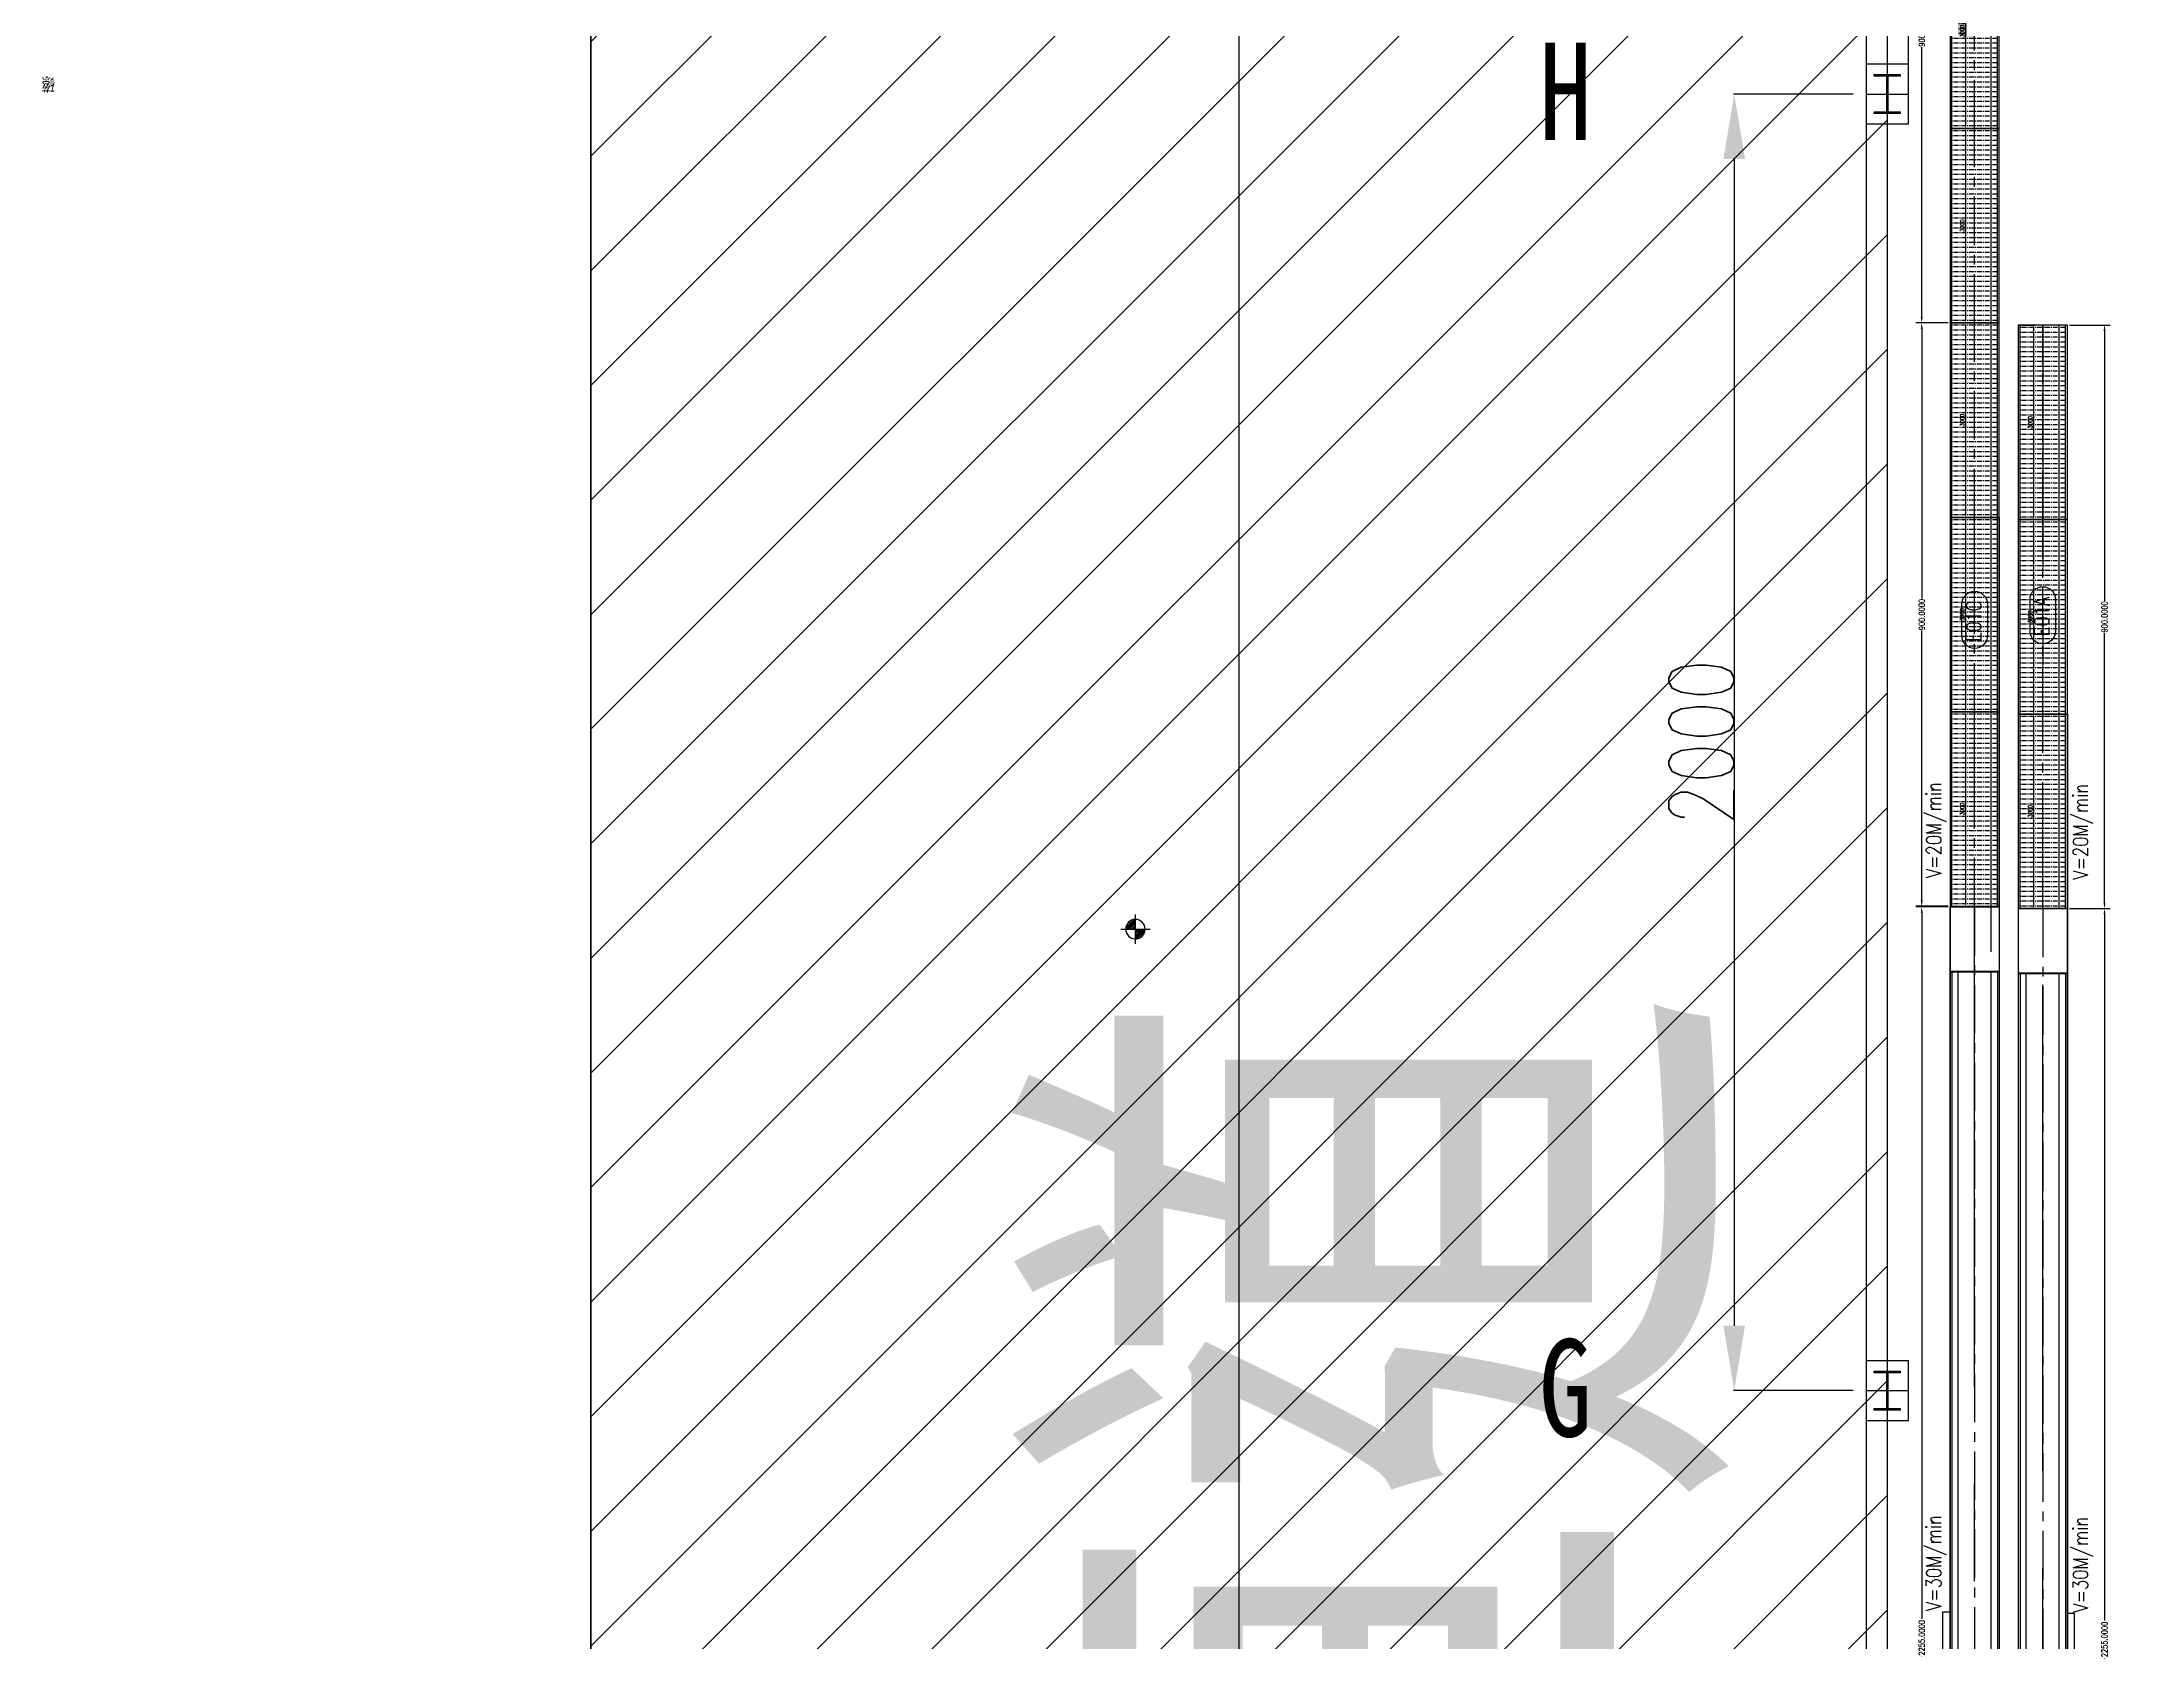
# Model space of a CAD drawing. Extents: x -40736 to 367926, y -65544 to 37405.
# Drawn here: x 345544 to 348784, y -42065 to -39596 of the extents above; entities that cross this region are included whole.
import ezdxf
from ezdxf.enums import TextEntityAlignment as Align

# ---------------------------------------------------------------- set-up
doc = ezdxf.new("R2010")
doc.units = 0
doc.header["$LTSCALE"] = 600
doc.header["$MEASUREMENT"] = 0
doc.linetypes.add('CENTER', pattern=[2, 1.25, -0.25, 0.25, -0.25])
doc.layers.get('0').update_dxf_attribs({"linetype": 'CONTINUOUS'})
doc.layers.get('DEFPOINTS').update_dxf_attribs({"linetype": 'CONTINUOUS'})
for name, color, linetype in [('0-CV-DIM', 3, 'CONTINUOUS'), ('0-DC_Line', 142, 'CONTINUOUS'), ('0-機台細部', 7, 'CONTINUOUS'), ('0-機號', 4, 'CONTINUOUS'), ('0-滾筒細部', 3, 'CONTINUOUS'), ('1', 1, 'CONTINUOUS'), ('C6', 6, 'CONTINUOUS'), ('DIM', 4, 'CONTINUOUS'), ('底圖', 253, 'CONTINUOUS'), ('線槽', 6, 'CONTINUOUS')]:
    doc.layers.add(name, color=color, linetype=linetype)
doc.styles.add('asd', font='KAIU.TTF', dxfattribs={"width": 0.8})
doc.styles.get("Standard").update_dxf_attribs({"font": 'txt.shx', "width": 0.75, "bigfont": 'chineset.shx'})
doc.styles.add('SUNG', font='txt.shx', dxfattribs={"width": 0.8, "bigfont": 'chineset.shx'})
doc.dimstyles.new('a', dxfattribs={"dimtxt": 100, "dimasz": 100, "dimexe": 1.25, "dimexo": 20, "dimtad": 1, "dimdec": 0, "dimdsep": 46, "dimtxsty": 'Standard', "dimcen": 2.5, "dimclrd": 3, "dimclre": 3, "dimclrt": 1, "dimadec": 0, "dimazin": 0, "dimtfac": 1, "dimtdec": 0, "dimtmove": 0, "dimatfit": 3, "dimfxl": 0, "dimarcsym": 0})
doc.dimstyles.get("Standard").update_dxf_attribs({"dimtxt": 0.18, "dimasz": 0.18, "dimexe": 0.18, "dimexo": 0.0625, "dimgap": 0.09, "dimtad": 0, "dimtih": 1, "dimtoh": 1, "dimdec": 4, "dimzin": 0, "dimdsep": 46, "dimtxsty": 'Standard', "dimcen": 0.09, "dimadec": 0, "dimazin": 0, "dimtfac": 1, "dimtdec": 4, "dimtofl": 0, "dimtmove": 0, "dimatfit": 3, "dimfxl": 0, "dimtolj": 1, "dimtzin": 0, "dimarcsym": 0})

# ---------------------------------------------------------------- blocks, each defined once
blk = doc.blocks.new('roller_FF')
at = {"color": 1, "linetype": 'CENTER', "ltscale": 0.1}
blk.add_line((0, -350), (0, 350), dxfattribs=at)
blk = doc.blocks.new('*D93')
at = {"layer": '0-滾筒細部', "color": 0, "lineweight": -2}
for p, q in [((0, 360), (0, 120)), ((3000, 360), (3000, 120)), ((2970, 140), (30, 140))]:
    blk.add_line(p, q, dxfattribs=at)
at = {"layer": '0-滾筒細部', "color": 0}
for points in [[(30, 145), (30, 135), (0, 140)], [(2970, 145), (2970, 135), (3000, 140)]]:
    blk.add_solid(points, dxfattribs=at)
at = {"layer": 'DEFPOINTS', "color": 0}
for p in [(0, 380), (3000, 380), (0, 140)]:
    blk.add_point(p, dxfattribs=at)
at = {"layer": '0-滾筒細部', "color": 0, "insert": (1500, 192), "char_height": 64, "attachment_point": 5}
blk.add_mtext('\\A1;3000', dxfattribs=at)
blk = doc.blocks.new('*X3')
at = {"color": 0, "linetype": 'Continuous'}
for p, q in [((4004.31, 2188.46), (4004.32, 2188.47)), ((4003.81, 2187.96), (4003.82, 2187.97))]:
    blk.add_line(p, q, dxfattribs=at)
blk = doc.blocks.new('B4-2', base_point=(4003.82, 2188.46))
for p, q in [((4003.82, 2188.96), (4003.82, 2189.21)), ((4003.07, 2188.46), (4003.32, 2188.46)), ((4003.32, 2188.46), (4003.82, 2188.46)), ((4003.82, 2188.46), (4003.82, 2188.96)), ((4003.82, 2187.96), (4003.82, 2188.46)), ((4003.82, 2188.46), (4004.31, 2188.46)), ((4004.31, 2188.46), (4004.57, 2188.46)), ((4003.82, 2187.71), (4003.82, 2187.96))]:
    blk.add_line(p, q)
at = {"color": 0, "linetype": 'Continuous'}
for p, q in [((4003.32, 2188.53), (4003.75, 2188.96)), ((4003.34, 2188.46), (4003.82, 2188.94)), ((4003.35, 2188.65), (4003.63, 2188.93)), ((4003.43, 2188.46), (4003.82, 2188.85)), ((4003.52, 2188.46), (4003.82, 2188.76)), ((4003.61, 2188.46), (4003.82, 2188.67)), ((4003.69, 2188.46), (4003.82, 2188.58)), ((4003.78, 2188.46), (4003.82, 2188.5)), ((4003.82, 2188.41), (4003.87, 2188.46)), ((4003.82, 2188.32), (4003.96, 2188.46)), ((4003.82, 2188.23), (4004.05, 2188.46)), ((4003.82, 2188.14), (4004.14, 2188.46)), ((4003.82, 2188.05), (4004.22, 2188.46)), ((4003.82, 2187.97), (4004.31, 2188.46)), ((4003.91, 2187.97), (4004.31, 2188.37)), ((4004.05, 2188.02), (4004.26, 2188.23)), ((4003.81, 2187.96), (4003.82, 2187.97))]:
    blk.add_line(p, q, dxfattribs=at)
at = {"linetype": 'Continuous'}
for start, end in [(90, 180), (269.6748, 0)]:
    blk.add_arc((4003.82, 2188.46), 0.5, start, end, dxfattribs=at)
for start, end in [(180, 270), (0, 90)]:
    blk.add_arc((4003.82, 2188.46), 0.5, start, end)
blk.add_blockref('*X3', (0, 0), dxfattribs=at)
blk = doc.blocks.new('*D502')
at = {"layer": '0-CV-DIM', "color": 0, "lineweight": -2}
for p, q in [((4316, 13498), (4266.4, 13498)), ((4275.4, 13489), (4275.4, 12399.7)), ((4275.4, 11252), (4275.4, 12341.2)), ((4316, 11243), (4266.4, 11243))]:
    blk.add_line(p, q, dxfattribs=at)
at = {"layer": '0-CV-DIM', "color": 0}
for points in [[(4273.9, 13489), (4276.9, 13489), (4275.4, 13498)], [(4273.9, 11252), (4276.9, 11252), (4275.4, 11243)]]:
    blk.add_solid(points, dxfattribs=at)
at = {"layer": 'DEFPOINTS', "color": 0}
for p in [(4275.4, 13498), (4319.1, 13498), (4319.1, 11243)]:
    blk.add_point(p, dxfattribs=at)
at = {"layer": '0-CV-DIM', "color": 0, "insert": (4275.4, 12370.5), "char_height": 9, "attachment_point": 5, "rotation": 90}
blk.add_mtext('\\A1;2255.0000', dxfattribs=at)
blk = doc.blocks.new('*D503')
at = {"layer": '0-CV-DIM', "color": 0, "lineweight": -2}
for p, q in [((4316, 14399), (4266.4, 14399)), ((4275.4, 14390), (4275.4, 13973.7)), ((4275.4, 13508), (4275.4, 13924.2)), ((4316, 13499), (4266.4, 13499))]:
    blk.add_line(p, q, dxfattribs=at)
at = {"layer": '0-CV-DIM', "color": 0}
for points in [[(4273.9, 14390), (4276.9, 14390), (4275.4, 14399)], [(4273.9, 13508), (4276.9, 13508), (4275.4, 13499)]]:
    blk.add_solid(points, dxfattribs=at)
at = {"layer": 'DEFPOINTS', "color": 0}
for p in [(4275.4, 14399), (4319.1, 14399), (4319.1, 13499)]:
    blk.add_point(p, dxfattribs=at)
at = {"layer": '0-CV-DIM', "color": 0, "insert": (4275.4, 13949), "char_height": 9, "attachment_point": 5, "rotation": 90}
blk.add_mtext('\\A1;900.0000', dxfattribs=at)
blk = doc.blocks.new('A$C255256BC')
for p, q in [((0, 730), (21550, 730)), ((10775, 760), (10775, 0)), ((0, 30), (21550, 30))]:
    blk.add_line(p, q)
at = {"color": 1, "linetype": 'CENTER'}
blk.add_line((-1000, 380), (21550, 380), dxfattribs=at)
for points in [[(0, 760), (-1000, 760), (-1000, 0), (0, 0)], [(0, 0), (21550, 0), (21550, 760), (0, 760)], [(10775, 870), (9875, 870), (9875, 760), (10775, 760)], [(21550, 870), (20650, 870), (20650, 760), (21550, 760)]]:
    blk.add_lwpolyline(points, close=True)
blk = doc.blocks.new('*D520')
at = {"layer": '0-CV-DIM', "color": 0, "lineweight": -2}
for p, q in [((4503.2, 13495.5), (4566.4, 13495.5)), ((4557.4, 13486.5), (4557.4, 12397.2)), ((4557.4, 11249.5), (4557.4, 12338.7)), ((4503.2, 11240.5), (4566.4, 11240.5))]:
    blk.add_line(p, q, dxfattribs=at)
at = {"layer": '0-CV-DIM', "color": 0}
for points in [[(4555.9, 13486.5), (4558.9, 13486.5), (4557.4, 13495.5)], [(4555.9, 11249.5), (4558.9, 11249.5), (4557.4, 11240.5)]]:
    blk.add_solid(points, dxfattribs=at)
at = {"layer": 'DEFPOINTS', "color": 0}
for p in [(4500.1, 13495.5), (4557.4, 13495.5), (4500.1, 11240.5)]:
    blk.add_point(p, dxfattribs=at)
at = {"layer": '0-CV-DIM', "color": 0, "insert": (4557.4, 12368), "char_height": 9, "attachment_point": 5, "rotation": 90}
blk.add_mtext('\\A1;2255.0000', dxfattribs=at)
blk = doc.blocks.new('*D521')
at = {"layer": '0-CV-DIM', "color": 0, "lineweight": -2}
for p, q in [((4503.2, 14395.5), (4566.4, 14395.5)), ((4557.4, 14386.5), (4557.4, 13970.2)), ((4557.4, 13504.5), (4557.4, 13920.7)), ((4503.2, 13495.5), (4566.4, 13495.5))]:
    blk.add_line(p, q, dxfattribs=at)
at = {"layer": '0-CV-DIM', "color": 0}
for points in [[(4555.9, 14386.5), (4558.9, 14386.5), (4557.4, 14395.5)], [(4555.9, 13504.5), (4558.9, 13504.5), (4557.4, 13495.5)]]:
    blk.add_solid(points, dxfattribs=at)
at = {"layer": 'DEFPOINTS', "color": 0}
for p in [(4500.1, 14395.5), (4557.4, 14395.5), (4500.1, 13495.5)]:
    blk.add_point(p, dxfattribs=at)
at = {"layer": '0-CV-DIM', "color": 0, "insert": (4557.4, 13945.5), "char_height": 9, "attachment_point": 5, "rotation": 90}
blk.add_mtext('\\A1;900.0000', dxfattribs=at)
blk = doc.blocks.new('*D522')
at = {"layer": '0-CV-DIM', "color": 0, "lineweight": -2}
for p, q in [((4316, 15299), (4266.4, 15299)), ((4275.4, 15290), (4275.4, 14873.7)), ((4275.4, 14408), (4275.4, 14824.2)), ((4316, 14399), (4266.4, 14399))]:
    blk.add_line(p, q, dxfattribs=at)
at = {"layer": '0-CV-DIM', "color": 0}
for points in [[(4273.9, 15290), (4276.9, 15290), (4275.4, 15299)], [(4273.9, 14408), (4276.9, 14408), (4275.4, 14399)]]:
    blk.add_solid(points, dxfattribs=at)
at = {"layer": 'DEFPOINTS', "color": 0}
for p in [(4275.4, 15299), (4319.1, 15299), (4319.1, 14399)]:
    blk.add_point(p, dxfattribs=at)
at = {"layer": '0-CV-DIM', "color": 0, "insert": (4275.4, 14849), "char_height": 9, "attachment_point": 5, "rotation": 90}
blk.add_mtext('\\A1;900.0000', dxfattribs=at)
blk = doc.blocks.new('*X413')
at = {"layer": 'C6', "color": 0}
for p, q in [((11763.7, 29453.8), (11764.5, 29454.6)), ((11763.7, 29452.9), (11765.3, 29454.6)), ((11764.6, 29452.1), (11767.1, 29454.6)), ((11765.5, 29452.1), (11768, 29454.6)), ((11767.3, 29452.1), (11769.8, 29454.6)), ((11768.1, 29452.1), (11770.6, 29454.6)), ((11769.9, 29452.1), (11772.4, 29454.6)), ((11770.8, 29452.1), (11773.3, 29454.6)), ((11772.6, 29452.1), (11775.1, 29454.6)), ((11773.4, 29452.1), (11775.9, 29454.6)), ((11775.2, 29452.1), (11777.7, 29454.6)), ((11776.1, 29452.1), (11778.6, 29454.6)), ((11777.9, 29452.1), (11780.4, 29454.6)), ((11778.7, 29452.1), (11781.2, 29454.6)), ((11780.5, 29452.1), (11783, 29454.6)), ((11781.4, 29452.1), (11783.9, 29454.6)), ((11782.9, 29451.8), (11785.7, 29454.6)), ((11782.9, 29450.9), (11786.5, 29454.6)), ((11782.9, 29449.1), (11784.5, 29450.7)), ((11785.8, 29452.1), (11788.3, 29454.6)), ((11786.7, 29452.1), (11789.2, 29454.6)), ((11788.5, 29452.1), (11791, 29454.6)), ((11789.4, 29452.1), (11791.9, 29454.6)), ((11791.1, 29452.1), (11793.6, 29454.6)), ((11792, 29452.1), (11794.5, 29454.6)), ((11793.8, 29452.1), (11796.3, 29454.6)), ((11794.7, 29452.1), (11797.2, 29454.6)), ((11796.4, 29452.1), (11798.9, 29454.6)), ((11797.3, 29452.1), (11799.8, 29454.6)), ((11799.1, 29452.1), (11801.6, 29454.6)), ((11800, 29452.1), (11802.5, 29454.6)), ((11801.7, 29452.1), (11803.7, 29454)), ((11802.6, 29452.1), (11803.7, 29453.1)), ((11782.9, 29448.2), (11784.5, 29449.8)), ((11782.9, 29446.5), (11784.5, 29448.1)), ((11782.9, 29445.6), (11784.5, 29447.2)), ((11782.9, 29443.8), (11784.5, 29445.4)), ((11782.9, 29442.9), (11784.5, 29444.5)), ((11782.9, 29441.2), (11784.5, 29442.8)), ((11782.9, 29440.3), (11784.5, 29441.9)), ((11782.9, 29438.5), (11784.5, 29440.1)), ((11782.9, 29437.6), (11784.5, 29439.2)), ((11782.9, 29435.9), (11784.5, 29437.5)), ((11782.9, 29435), (11784.5, 29436.6)), ((11782.9, 29433.2), (11784.5, 29434.8)), ((11782.9, 29432.3), (11784.5, 29433.9)), ((11782.9, 29430.6), (11784.5, 29432.2)), ((11782.9, 29429.7), (11784.5, 29431.3)), ((11782.9, 29427.9), (11784.5, 29429.5)), ((11782.9, 29427), (11784.5, 29428.6)), ((11782.9, 29425.3), (11784.5, 29426.9)), ((11782.9, 29424.4), (11784.5, 29426)), ((11782.9, 29422.6), (11784.5, 29424.2)), ((11782.9, 29421.7), (11784.5, 29423.3)), ((11782.9, 29420), (11784.5, 29421.6)), ((11782.9, 29419.1), (11784.5, 29420.7)), ((11782.9, 29417.3), (11784.5, 29418.9)), ((11763.7, 29395.4), (11765.3, 29397.1)), ((11763.7, 29394.6), (11766.2, 29397.1)), ((11765.4, 29394.6), (11767.9, 29397.1)), ((11766.3, 29394.6), (11768.8, 29397.1)), ((11768.1, 29394.6), (11770.6, 29397.1)), ((11769, 29394.6), (11771.5, 29397.1)), ((11770.7, 29394.6), (11773.2, 29397.1)), ((11771.6, 29394.6), (11774.1, 29397.1)), ((11773.4, 29394.6), (11775.9, 29397.1)), ((11774.3, 29394.6), (11776.8, 29397.1)), ((11776, 29394.6), (11778.5, 29397.1)), ((11776.9, 29394.6), (11779.4, 29397.1)), ((11778.7, 29394.6), (11781.2, 29397.1)), ((11779.6, 29394.6), (11782.1, 29397.1)), ((11781.3, 29394.6), (11784.5, 29397.7)), ((11782.2, 29394.6), (11784.7, 29397.1)), ((11782.9, 29416.4), (11784.5, 29418)), ((11782.9, 29414.6), (11784.5, 29416.2)), ((11782.9, 29413.8), (11784.5, 29415.4)), ((11782.9, 29412), (11784.5, 29413.6)), ((11782.9, 29411.1), (11784.5, 29412.7)), ((11782.9, 29409.3), (11784.5, 29410.9)), ((11782.9, 29408.5), (11784.5, 29410.1)), ((11782.9, 29406.7), (11784.5, 29408.3)), ((11782.9, 29405.8), (11784.5, 29407.4)), ((11782.9, 29404), (11784.5, 29405.6)), ((11782.9, 29403.2), (11784.5, 29404.8)), ((11782.9, 29401.4), (11784.5, 29403)), ((11782.9, 29400.5), (11784.5, 29402.1)), ((11782.9, 29398.7), (11784.5, 29400.3)), ((11782.9, 29397.9), (11784.5, 29399.5)), ((11784, 29394.6), (11786.5, 29397.1)), ((11784.9, 29394.6), (11787.4, 29397.1)), ((11786.7, 29394.6), (11789.2, 29397.1)), ((11787.5, 29394.6), (11790, 29397.1)), ((11789.3, 29394.6), (11791.8, 29397.1)), ((11790.2, 29394.6), (11792.7, 29397.1)), ((11792, 29394.6), (11794.5, 29397.1)), ((11792.8, 29394.6), (11795.3, 29397.1)), ((11794.6, 29394.6), (11797.1, 29397.1)), ((11795.5, 29394.6), (11798, 29397.1)), ((11797.3, 29394.6), (11799.8, 29397.1)), ((11798.1, 29394.6), (11800.6, 29397.1)), ((11799.9, 29394.6), (11802.4, 29397.1)), ((11800.8, 29394.6), (11803.3, 29397.1)), ((11802.6, 29394.6), (11803.7, 29395.7)), ((11803.4, 29394.6), (11803.7, 29394.8))]:
    blk.add_line(p, q, dxfattribs=at)
blk = doc.blocks.new('*U537')
at = {"color": 1, "linetype": 'Continuous'}
blk.add_line((-32.5, 0), (32.5, 0), dxfattribs=at)
at = {"color": 1}
blk.add_lwpolyline([(-32.5, -46), (32.5, -46), (32.5, 46), (-32.5, 46)], close=True, dxfattribs=at)
blk.add_lwpolyline([(-20, 30), (20, 30), (20, 27.5), (0.8, 27.5), (0.8, -27.5), (20, -27.5), (20, -30), (-20, -30), (-20, -27.5), (-0.8, -27.5), (-0.8, 27.5), (-20, 27.5), (-20, 30)], dxfattribs=at)
blk.add_blockref('*X413', (-11783.7, -29424.6), dxfattribs=at)
blk = doc.blocks.new('*U538')
at = {"color": 0, "linetype": 'ByBlock', "lineweight": -2}
for p in [(0, 0), (0, -2000)]:
    blk.add_blockref('*U537', p, dxfattribs=at)
blk = doc.blocks.new('*U531')
at = {"color": 0}
blk.add_blockref('*U538', (0, 5000), dxfattribs=at)
blk = doc.blocks.new('*U532')
at = {"layer": '1', "color": 0, "linetype": 'ByBlock', "lineweight": -2}
blk.add_blockref('*U531', (0, 0), dxfattribs=at)
blk = doc.blocks.new('*D612')
at = {"layer": 'DEFPOINTS', "color": 0}
for p in [(348358.8, -39675.8), (348155.1, -41675.8), (348358.8, -41675.8)]:
    blk.add_point(p, dxfattribs=at)
at = {"layer": '線槽', "color": 3, "lineweight": -2}
for p, q in [((348338.8, -39675.8), (348153.9, -39675.8)), ((348155.1, -39775.8), (348155.1, -41575.8)), ((348338.8, -41675.8), (348153.9, -41675.8))]:
    blk.add_line(p, q, dxfattribs=at)
at = {"layer": '線槽', "color": 3}
for points in [[(348138.5, -39775.8), (348171.8, -39775.8), (348155.1, -39675.8)], [(348138.5, -41575.8), (348171.8, -41575.8), (348155.1, -41675.8)]]:
    blk.add_solid(points, dxfattribs=at)
at = {"layer": '線槽', "color": 1, "insert": (348104.5, -40675.8), "char_height": 100, "attachment_point": 5, "rotation": 90}
blk.add_mtext('2000', dxfattribs=at)
blk = doc.blocks.new('*D724')
at = {"color": 3, "lineweight": -2}
for p, q in [((349248.8, -39551.8), (349248.8, -39570.5)), ((348423.8, -39701.8), (348423.8, -39570.5)), ((349148.8, -39571.8), (348523.8, -39571.8))]:
    blk.add_line(p, q, dxfattribs=at)
at = {"color": 3}
for points in [[(348523.8, -39555.1), (348523.8, -39588.5), (348423.8, -39571.8)], [(349148.8, -39555.1), (349148.8, -39588.5), (349248.8, -39571.8)]]:
    blk.add_solid(points, dxfattribs=at)
at = {"layer": 'DEFPOINTS', "color": 0}
for p in [(348423.8, -39571.8), (349248.8, -39571.8), (348423.8, -39721.8)]:
    blk.add_point(p, dxfattribs=at)
at = {"color": 1, "insert": (348836.3, -39521.2), "char_height": 100, "attachment_point": 5}
blk.add_mtext('770', dxfattribs=at)
blk = doc.blocks.new('CV_3000L_FF')
for p, q in [((0, 350), (3000, 350)), ((0, -350), (3000, -350))]:
    blk.add_line(p, q)
at = {"color": 1, "linetype": 'CENTER'}
blk.add_line((0, 0), (3000, 0), dxfattribs=at)
blk.add_lwpolyline([(0, -380), (3000, -380), (3000, 380), (0, 380)], close=True)
at = {"layer": '0-滾筒細部'}
for p in [(37.5, 0), (112.5, 0), (187.5, 0), (262.5, 0), (337.5, 0), (412.5, 0), (487.5, 0), (562.5, 0), (637.5, 0), (712.5, 0), (787.5, 0), (862.5, 0), (937.5, 0), (1012.5, 0), (1087.5, 0), (1162.5, 0), (1237.5, 0), (1312.5, 0), (1387.5, 0), (1462.5, 0), (1537.5, 0), (1612.5, 0), (1687.5, 0), (1762.5, 0), (1837.5, 0), (1912.5, 0), (1987.5, 0), (2062.5, 0), (2137.5, 0), (2212.5, 0), (2287.5, 0), (2362.5, 0), (2437.5, 0), (2512.5, 0), (2587.5, 0), (2662.5, 0), (2737.5, 0), (2812.5, 0), (2887.5, 0), (2962.5, 0)]:
    blk.add_blockref('roller_FF', p, dxfattribs=at)
dim = blk.add_linear_dim(base=(0, 140), p1=(3000, 380), p2=(0, 380), dimstyle='Standard', override={"dimscale": 20}, dxfattribs=at)
dim.commit()
dim.dimension.update_dxf_attribs({"geometry": '*D93', "text_midpoint": (1500, 192)})
blk = doc.blocks.new('A$C1C6605B1')
for points in [[(4382.57952, 13428.99999), (4382.57952, 17098.99999)], [(4487.57951, 13495.49999), (4487.57951, 14395.49999)]]:
    blk.add_lwpolyline(points)
at = {"layer": '0-DC_Line', "linetype": 'CENTER', "ltscale": 0.5}
blk.add_line((4462.07952, 14396.49999), (4462.07952, 13796.49999), dxfattribs=at)
at = {"layer": '0-DC_Line'}
for p, q in [((4319.07952, 14097.99999), (4319.07952, 10358.00001)), ((4395.07952, 14097.99999), (4395.07952, 10358.00001)), ((4395.07952, 13798.99999), (4319.07952, 13798.99999)), ((4424.07952, 13795.49999), (4424.07952, 10287.99999)), ((4500.07952, 13795.49999), (4500.07952, 10287.99999)), ((4319.07952, 13398.99998), (4395.07952, 13398.99998)), ((4331.57952, 11242.99999), (4331.57952, 13397.99998)), ((4382.57952, 11242.99999), (4382.57952, 13397.99998)), ((4424.07952, 13396.49999), (4500.07952, 13396.49999)), ((4436.57952, 11240.49999), (4436.57952, 13395.49999)), ((4487.57952, 11240.49999), (4487.57952, 13395.49999))]:
    blk.add_line(p, q, dxfattribs=at)
at = {"layer": '0-DC_Line', "linetype": 'CENTER'}
for p, q in [((4357.07952, 10358.00001), (4357.07952, 14097.99999)), ((4462.07952, 10227.99999), (4462.07952, 13795.49999))]:
    blk.add_line(p, q, dxfattribs=at)
at = {"layer": '0-機號'}
for points in [[(4376.66481, 13965.31513), (4376.66481, 13916.3258, -1), (4337.49423, 13916.3258), (4337.49423, 13965.31513, -1)], [(4481.66481, 13972.45023), (4481.66481, 13923.4609, -1), (4442.49423, 13923.4609), (4442.49423, 13972.45023, -1)]]:
    blk.add_lwpolyline(points, format="xyb", close=True, dxfattribs=at)
at = {"layer": '0-機台細部', "xscale": 0.09999999997671694, "yscale": 0.09999999997671694, "zscale": 0.09999999997671694}
for name, p, rotation in [('CV_3000L_FF', (4357.07952, 14698.99999), 90), ('CV_3000L_FF', (4357.07952, 14398.99999), 90), ('CV_3000L_FF', (4357.07952, 14098.99999), 90), ('CV_3000L_FF', (4462.07952, 14095.49999), 90), ('CV_3000L_FF', (4357.07952, 13798.99999), 90), ('CV_3000L_FF', (4462.07952, 13795.49999), 90), ('CV_3000L_FF', (4357.07952, 13498.99999), 90), ('CV_3000L_FF', (4462.07952, 13495.49999), 90), ('A$C255256BC', (4424.07949, 13395.49989), 270)]:
    blk.add_blockref(name, p, dxfattribs=dict(at, rotation=rotation))
at = {"layer": '0-機台細部', "extrusion": (0, 0, -1), "xscale": 0.09999999997671694, "yscale": 0.09999999997671694, "zscale": -0.1, "rotation": 270}
blk.add_blockref('A$C255256BC', (-4395.07954, 13397.99989), dxfattribs=at)
at = {"layer": 'DIM', "linetype": 'Continuous', "xscale": 29.99999999301508, "yscale": 29.99999999301508, "zscale": 29.99999999301508}
blk.add_blockref('B4-2', (3062.31611, 13463.77821), dxfattribs=at)
at = {"layer": '0-機號', "width": 0.8}
for s, p in [('E01C', (4355.70976, 13938.96182)), ('E01A', (4460.70976, 13946.09692)), ('V=20M/min', (4295.63546, 13616.60455)), ('V=20M/min', (4521.97469, 13614.10455)), ('V=30M/min', (4295.63546, 12485.95895)), ('V=30M/min', (4521.97469, 12483.45895))]:
    blk.add_text(s, height=23.04, rotation=90, dxfattribs=at).set_placement(p, align=Align.MIDDLE)
at = {"layer": '0-CV-DIM'}
for base, p1, p2, angle, picture, middle in [((4275.41582, 15298.99999), (4319.07952, 14398.99999), (4319.07952, 15298.99999), 90, '*D522', (4275.41582, 14848.99999)), ((4275.41582, 14398.99999), (4319.07952, 13498.99999), (4319.07952, 14398.99999), 90, '*D503', (4275.41582, 13948.99999)), ((4557.40533, 14395.49999), (4500.07952, 13495.49999), (4500.07952, 14395.49999), 270, '*D521', (4557.40533, 13945.49999)), ((4275.41582, 13497.99999), (4319.07952, 11242.99999), (4319.07952, 13497.99999), 90, '*D502', (4275.41582, 12370.49999)), ((4557.40533, 13495.49999), (4500.07952, 11240.49999), (4500.07952, 13495.49999), 270, '*D520', (4557.40533, 12367.99999))]:
    dim = blk.add_linear_dim(base=base, p1=p1, p2=p2, angle=angle, dimstyle='Standard', override={"dimscale": 50, "dimtmove": 1}, dxfattribs=at)
    dim.commit()
    dim.dimension.update_dxf_attribs({"geometry": picture, "text_midpoint": middle})

msp = doc.modelspace()

# ---------------------------------------------------------------- hatches: boundary and pattern name
at = {"layer": '底圖'}
h = msp.add_hatch(dxfattribs=at)
h.set_pattern_fill('ANSI31', color=253, scale=1000, style=0)
h.set_pattern_definition([(45, (309308.72, -68899.45), (-88.38835, 88.38835), [])])
h.paths.add_polyline_path([(346391.28917, -33643.31825), (348391.28897, -33643.31825), (348391.28897, -49643.31765), (346391.28917, -49643.31765)])

# ---------------------------------------------------------------- linework, layer by layer
at = {"color": 0}
msp.add_lwpolyline([(360437.28956, -32043.29681), (348358.78957, -32043.29681), (348358.78957, -49721.79681), (360437.28956, -49721.79681)], close=True, dxfattribs=at)
at = {"layer": '底圖', "color": 253}
for p, q in [((346391.28917, -33643.31825), (346391.28917, -49643.31765)), ((347391.28897, -49643.31765), (347391.28897, -33643.31825)), ((348391.28897, -33643.31825), (348391.28897, -49643.31765))]:
    msp.add_line(p, q, dxfattribs=at)
msp.add_lwpolyline([(346391.28917, -33643.31825), (348391.28897, -33643.31825), (348391.28897, -49643.31765), (346391.28917, -49643.31765)], close=True, dxfattribs=at)

# ---------------------------------------------------------------- block references
at = {"layer": '1', "color": 0}
msp.add_blockref('*U532', (348391.28957, -44675.79681), dxfattribs=at)
at = {"layer": '底圖', "color": 253}
msp.add_blockref('A$C1C6605B1', (344169.01004, -54427.7968), dxfattribs=at)

# ---------------------------------------------------------------- texts
at = {"color": 2, "char_height": 150, "attachment_point": 1, "style": 'asd'}
for s, insert in [('H', (347854.04698, -39596.65293)), ('G', (347854.04698, -41596.65293))]:
    msp.add_mtext_dynamic_manual_height_columns(s, width=165.5111401, gutter_width=500, heights=[0], dxfattribs=dict(at, insert=insert))
at = {"layer": '底圖', "color": 253, "style": 'SUNG', "width": 0.8}
msp.add_text('運輸車道', height=1000, rotation=90, dxfattribs=at).set_placement((348144.61539, -42655.02527), align=Align.CENTER)
at = {"layer": '底圖', "insert": (345564.36661, -39670.82855), "char_height": 20, "width": 32.8462793, "attachment_point": 1, "rotation": 180}
msp.add_mtext('{\\fSimSun|b0|i0|c134|p2;礤}', dxfattribs=at)

# ---------------------------------------------------------------- dimensions: what is measured, and where the dimension line sits
dim = msp.add_linear_dim(base=(348423.78957, -39571.79681), p1=(349248.78957, -39571.79681), p2=(348423.78957, -39721.79681), text='770', dimstyle='a')
dim.commit()
dim.dimension.update_dxf_attribs({"geometry": '*D724', "text_midpoint": (348836.28957, -39521.17181)})
at = {"layer": '線槽'}
dim = msp.add_linear_dim(base=(348155.13512, -41675.79681), p1=(348358.78957, -39675.79681), p2=(348358.78957, -41675.79681), angle=90, dimstyle='a', dxfattribs=at)
dim.commit()
dim.dimension.update_dxf_attribs({"geometry": '*D612', "text_midpoint": (348104.51012, -40675.79681)})

doc.saveas('drawing.dxf')
